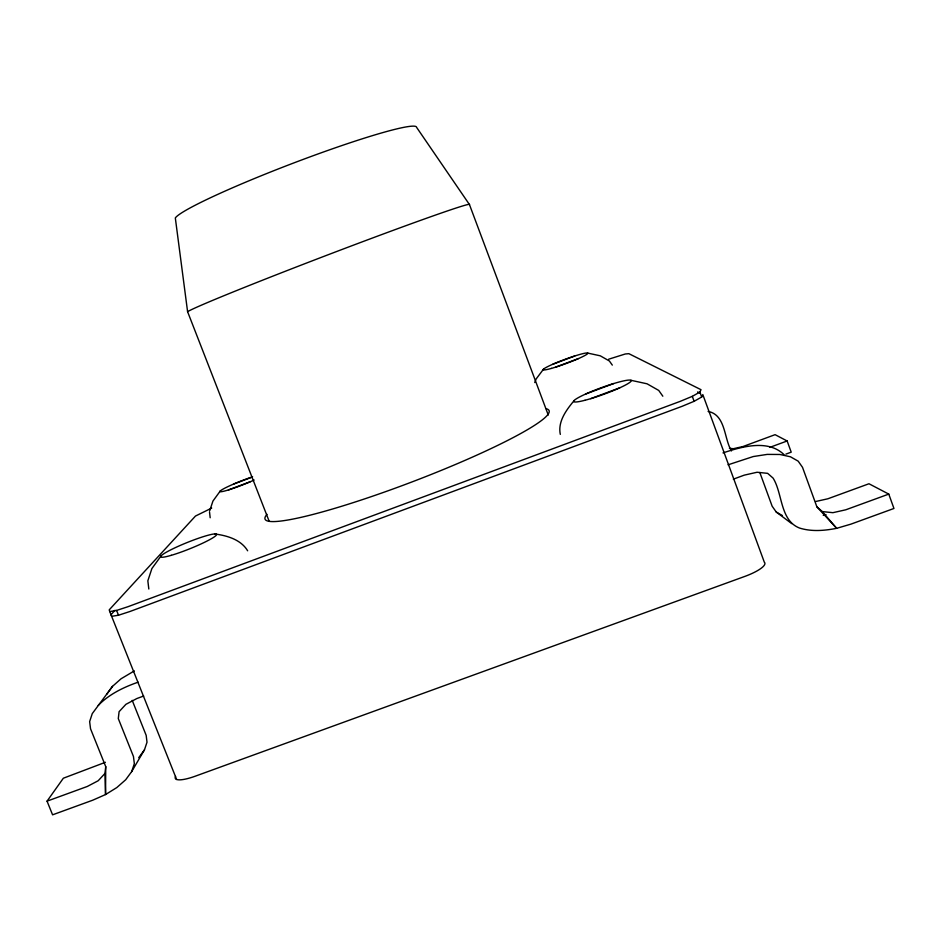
<?xml version="1.0" encoding="UTF-8"?>
<svg xmlns="http://www.w3.org/2000/svg" width="941" height="941" viewBox="0 0 941 941"><rect width="100%" height="100%" fill="white"/><g stroke="black" fill="none" stroke-linecap="round" stroke-linejoin="round"><path stroke-width="1.41" d="M134.34 670.898L121.06 678.779L112.485 686.377L92.265 713.619L89.642 721.594L90.536 728.769L105.733 766.633L105.557 794.545L92.794 800.179L52.578 814.824L47.05 801.156L63.353 778.219L105.392 762.292M132.21 700.351L146.173 735.356L147.008 742.214L144.467 749.824L131.681 771.596L125.694 779.748L116.79 787.582L105.557 794.545L104.933 773.478L105.733 766.633M209.725 510.728L212.937 501.071L220.241 491.026M131.681 771.596L134.34 763.657L133.457 756.493L118.295 718.583L119.095 711.678L125.894 704.338L136.88 698.528L143.691 696.022M534.747 382.528L536.147 378.964L543.58 369.072M114.99 610.286L111.085 614.602L111.65 616.331L118.507 615.226L129.846 611.532L682.072 406.324L694.117 401.301L701.704 397.008L702.821 394.608L764.327 562.212A26.454 6.516 -18.3 0 1 744.707 576.457L195.281 776.184A25.936 6.211 -23.7 0 1 175.544 776.431M211.69 508.081L195.493 516.033L109.203 609.874L109.756 611.568L116.602 610.427L127.941 606.722L680.249 401.348L692.294 396.337L699.892 392.068L701.021 389.703L628.859 353.675L625.283 353.992L608.674 359.203M161.17 555.79L151.901 568.54L147.843 580.809L148.819 589.019M106.745 694.258L112.485 686.377M138.727 757.658L144.467 749.824M574.175 400.56C566.447 409.805 557.613 421.568 560.307 434.377M104.933 773.478L98.182 780.748L87.278 786.476L47.05 801.156M98.252 705.397C109.215 694.187 123.53 687.259 138.162 682.166M233.591 484.074L252.294 477.052M552.826 364.226L574.786 355.98M228.428 489.932L250.353 481.71M555.919 367.037L578.456 358.58M585.643 394.032L613.72 383.54M590.725 398.655L619.754 387.821M723.006 452.903C741.802 446.693 768.009 439.071 783.994 454.609M769.832 447.363L787.147 440.976L791.216 452.162L785.888 454.115M728.052 464.819L753.259 456.55L767.221 454.397L779.913 454.479L790.475 456.797L798.191 461.172L802.508 467.324L816.87 506.811L836.643 528.324L850.923 524.137L893.95 508.469L888.774 494.107L868.978 483.756L827.833 498.789L815.553 501.541M733.321 479.169L744.26 475.146L757.07 472.253L767.633 473.347L773.102 478.122C782.747 493.602 779.877 520.291 799.485 528.03C811.577 531.818 824.387 530.724 836.643 528.324L822.328 511.586L816.87 506.811M888.774 494.107L845.736 509.81L832.891 512.68L822.328 511.586M823.257 515.315L825.986 514.515M729.393 448.304L733.345 448.716L742.955 446.54L775.09 434.671L787.147 440.976M214.654 533.97C226.91 535.511 240.908 539.522 247.648 550.791M587.737 353.087L600.276 355.816L609.38 360.991L612.309 365.108M630.988 380.305L647.055 383.799L658.735 390.433L662.829 396.208M708.102 411.417C725.876 414.852 723.852 438.53 731.463 450.939M697.634 391.938L700.222 393.267M759.834 472.523L772.149 506.211L776.278 512.069L782.406 515.55M776.278 512.069L791.804 523.667M548.262 415.028L469.453 204.562L416.581 127.329A129.329 10.339 -20.9 0 0 300.32 160.476A129.329 10.339 -20.9 0 0 175.32 217.947L187.588 311.694L269.102 521.102M116.602 610.427L118.507 615.226M109.756 611.568L176.637 779.466M692.294 396.337L694.117 401.301M699.892 392.068L701.704 397.008M209.514 511.928L210.172 517.75M187.588 311.694A151.219 3.423 -20.9 0 1 336.69 251.494A151.219 3.423 -20.9 0 1 469.453 204.562M546.168 408.7A152.007 17.667 -20.9 0 1 409.688 482.804A152.007 17.667 -20.9 0 1 266.997 514.339M254.152 480.016A23.431 2.094 -21.4 0 1 225.887 490.684A23.431 2.094 -21.4 0 1 224.699 488.214A23.431 2.094 -21.4 0 1 252.611 476.805M171.286 555.319A30.077 3.388 -21.9 0 0 216.289 535.194A30.077 3.388 -21.9 0 0 178.355 546.262A30.077 3.388 -21.9 0 0 171.286 555.319M584.996 400.266A30.547 3.517 -20 0 0 630.988 381.281A30.547 3.517 -20 0 0 591.524 391.491A30.547 3.517 -20 0 0 584.996 400.266M551.414 368.401A23.796 2.153 -20.3 0 0 587.572 353.745A23.796 2.153 -20.3 0 0 557.578 362.226A23.796 2.153 -20.3 0 0 551.414 368.401"/></g></svg>
